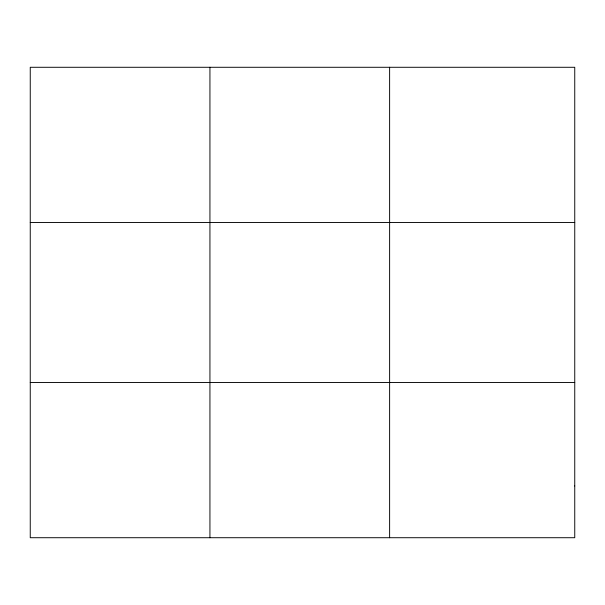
<?xml version="1.0" encoding="UTF-8"?>
<svg xmlns="http://www.w3.org/2000/svg" width="605" height="605" viewBox="0 0 605 605"><rect width="100%" height="100%" fill="white"/><g stroke="black" fill="none" stroke-linecap="round" stroke-linejoin="round"><path stroke-width="0.91" d="M209.935 67.284L209.935 537.716M389.62 67.284L389.62 537.716M30.25 222.527L574.75 222.527M30.25 382.473L574.75 382.473M574.75 485.966L574.75 537.716L30.25 537.716L30.25 67.284L574.75 67.284L574.75 485.966"/></g></svg>
